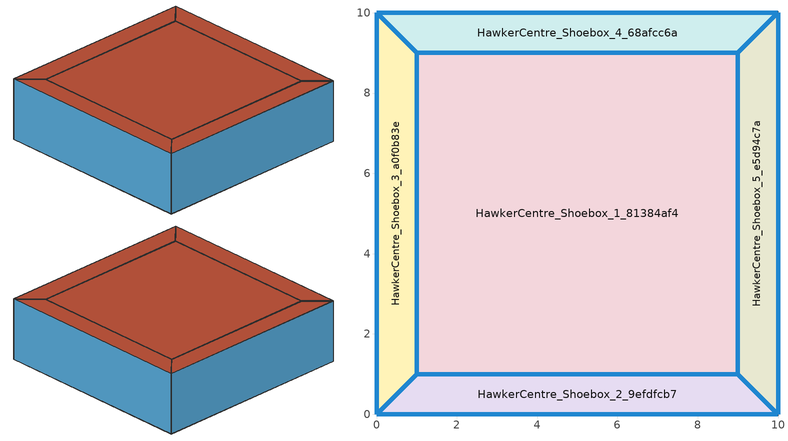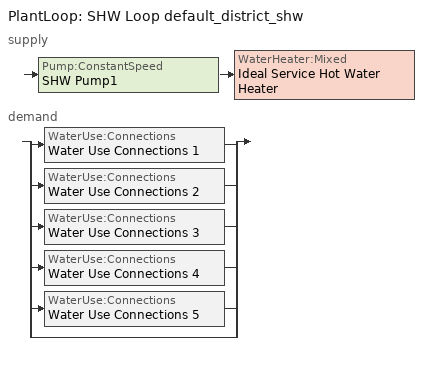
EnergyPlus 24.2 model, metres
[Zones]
HawkerCentre_Shoebox_1_81384af4
 floor ground (Generic Ground Slab): 9,9 9,1 1,1 1,9 z0
 wall outside (exterior_wall): 1,9 1,1 9,1 9,9 1,9 z0:3
 window (Generic Double Pane): 1,9 1,1 / 1,1 9,1 / 9,1 9,9 / 9,9 1,9 z0:3
 roof outside (exterior_roof): 1,9 1,1 9,1 9,9 z3
HawkerCentre_Shoebox_2_9efdfcb7
 floor ground (Generic Ground Slab): 9,1 10,0 0,0 1,1 z0
 wall outside (exterior_wall): 10,0 9,1 1,1 0,0 10,0 z0:3
 window (Generic Double Pane): 10,0 9,1 / 9,1 1,1 / 1,1 0,0 / 0,0 10,0 z0:3
 roof outside (exterior_roof): 0,0 10,0 9,1 1,1 z3
HawkerCentre_Shoebox_3_a0f0b83e
 floor ground (Generic Ground Slab): 0,10 1,9 1,1 0,0 z0
 wall outside (exterior_wall): 0,0 1,1 1,9 0,10 0,0 z0:3
 window (Generic Double Pane): 0,0 1,1 / 1,1 1,9 / 1,9 0,10 / 0,10 0,0 z0:3
 roof outside (exterior_roof): 0,10 0,0 1,1 1,9 z3
HawkerCentre_Shoebox_4_68afcc6a
 floor ground (Generic Ground Slab): 10,10 9,9 1,9 0,10 z0
 wall outside (exterior_wall): 0,10 1,9 9,9 10,10 0,10 z0:3
 window (Generic Double Pane): 0,10 1,9 / 1,9 9,9 / 9,9 10,10 / 10,10 0,10 z0:3
 roof outside (exterior_roof): 0,10 1,9 9,9 10,10 z3
HawkerCentre_Shoebox_5_e5d94c7a
 floor ground (Generic Ground Slab): 10,10 10,0 9,1 9,9 z0
 wall outside (exterior_wall): 10,10 9,9 9,1 10,0 10,10 z0:3
 window (Generic Double Pane): 10,10 9,9 / 9,9 9,1 / 9,1 10,0 / 10,0 10,10 z0:3
 roof outside (exterior_roof): 10,10 9,9 9,1 10,0 z3
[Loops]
PlantLoop 'SHW Loop default_district_shw'
 supply: Pump:ConstantSpeed 'SHW Pump1' > WaterHeater:Mixed 'Ideal Service Hot Water Heater'
 demand: split
  | WaterUse:Connections 'Water Use Connections 1'
  | WaterUse:Connections 'Water Use Connections 2'
  | WaterUse:Connections 'Water Use Connections 3'
  | WaterUse:Connections 'Water Use Connections 4'
  | WaterUse:Connections 'Water Use Connections 5'
  | bypass
[Building]
HawkerCentre Archetype: North Axis {deg}=0; Terrain=City; Solar Distribution=FullExteriorWithReflections
[Site:Location]
Site 1: Latitude {deg}=0; Longitude {deg}=0; Time Zone {hr}=0; Elevation {m}=0
[Site:WaterMainsTemperature]
Calculation Method=CorrelationFromWeatherFile
[SizingPeriod:DesignDay]
Singapore Heating Design Day 99.6% Condns DB: Month=1; Day of Month=21; Day Type=WinterDesignDay; Maximum Dry-Bulb Temperature {C}=23.6; Daily Dry-Bulb Temperature Range {deltaC}=0; Dry-Bulb Temperature Range Modifier Type=DefaultMultipliers; Humidity Condition Type=Wetbulb; Wetbulb or DewPoint at Maximum Dry-Bulb {C}=23.6; Barometric Pressure {Pa}=31000; Wind Speed {m/s}=1.8; Wind Direction {deg}=359; Rain Indicator=No; Snow Indicator=No; Daylight Saving Time Indicator=No; Solar Model Indicator=ASHRAEClearSky; Sky Clearness=0; Begin Environment Reset Mode=FullResetAtBeginEnvironment
[Material] Roughness=MediumRough; Thermal Absorptance=0.9
Name | Thickness {m} | Conductivity {W/m-K} | Density {kg/m3} | Specific Heat {J/kg-K} | Solar Absorptance | Visible Absorptance
Generic 50mm Insulation | 0.05 | 0.03 | 43 | 1210 | 0.7 | 0.7
Generic HW Concrete | 0.2 | 1.95 | 2240 | 900 | 0.8 | 0.8
roofs | 0.25 | 0.303 | 1280 | 840 | 0.7 | 0.7
walls | 0.125 | 0.303 | 1280 | 840 | 0.7 | 0.7
[WindowMaterial:Gas]
Generic Window Air Gap: Gas Type=Air; Thickness {m}=0.0127
[WindowMaterial:Glazing] Optical Data Type=SpectralAverage; Thickness {m}=0.006; Infrared Transmittance at Normal Incidence=0; Front Side Infrared Hemispherical Emissivity=0.84; Conductivity {W/m-K}=1; Dirt Correction Factor for Solar and Visible Transmittance=1; Solar Diffusing=No
Name | Solar Transmittance at Normal Incidence | Front Side Solar Reflectance at Normal Incidence | Back Side Solar Reflectance at Normal Incidence | Visible Transmittance at Normal Incidence | Front Side Visible Reflectance at Normal Incidence | Back Side Visible Reflectance at Normal Incidence | Back Side Infrared Hemispherical Emissivity
Generic Clear Glass | 0.77 | 0.07 | 0.07 | 0.88 | 0.08 | 0.08 | 0.84
Generic Low-e Glass | 0.45 | 0.36 | 0.36 | 0.71 | 0.21 | 0.21 | 0.047
[Construction]
exterior_roof: roofs
exterior_wall: walls
Generic Double Pane: Generic Low-e Glass, Generic Window Air Gap, Generic Clear Glass
Generic Ground Slab: Generic 50mm Insulation, Generic HW Concrete
[Zone] Multiplier=1; Ceiling Height {m}=3; Part of Total Floor Area=Yes
Name | Volume {m3}
HawkerCentre_Shoebox_1_81384af4 | 192
HawkerCentre_Shoebox_2_9efdfcb7; HawkerCentre_Shoebox_3_a0f0b83e; HawkerCentre_Shoebox_4_68afcc6a; HawkerCentre_Shoebox_5_e5d94c7a | 27
[Space] Space Type=HawkerCentre
Name | Zone
HawkerCentre_Shoebox_1_81384af4_Space | HawkerCentre_Shoebox_1_81384af4
HawkerCentre_Shoebox_2_9efdfcb7_Space | HawkerCentre_Shoebox_2_9efdfcb7
HawkerCentre_Shoebox_3_a0f0b83e_Space | HawkerCentre_Shoebox_3_a0f0b83e
HawkerCentre_Shoebox_4_68afcc6a_Space | HawkerCentre_Shoebox_4_68afcc6a
HawkerCentre_Shoebox_5_e5d94c7a_Space | HawkerCentre_Shoebox_5_e5d94c7a
[SpaceList]
HawkerCentre: HawkerCentre_Shoebox_5_e5d94c7a_Space, HawkerCentre_Shoebox_1_81384af4_Space, HawkerCentre_Shoebox_3_a0f0b83e_Space, HawkerCentre_Shoebox_2_9efdfcb7_Space, HawkerCentre_Shoebox_4_68afcc6a_Space
[Lights]
HawkerCentre Lighting: Zone or ZoneList or Space or SpaceList=HawkerCentre; Schedule=Building Occupancy; Design Level Calculation Method=Watts/Area; Watts per Floor Area {W/m2}=10; Return Air Fraction=0; Fraction Radiant=0.2; Fraction Visible=0.7; Fraction Replaceable=1
[People]
HawkerCentre People: Zone or ZoneList or Space or SpaceList=HawkerCentre; Number of People Schedule=Building Occupancy; Number of People Calculation Method=People/Area; People per Floor Area {person/m2}=0.666667; Fraction Radiant=0.3; Sensible Heat Fraction=0.7; Activity Level Schedule=Activity Level
[ElectricEquipment]
HawkerCentre Equipment: Zone or ZoneList or Space or SpaceList=HawkerCentre; Schedule=Building Occupancy; Design Level Calculation Method=Watts/Area; Watts per Floor Area {W/m2}=50; Fraction Latent=0; Fraction Radiant=0.5; Fraction Lost=0
[ZoneControl:Thermostat] Temperature Difference Between Cutout And Setpoint {deltaC}=0
Name | Zone or ZoneList | Control Type Schedule | Control 1
HawkerCentre_Shoebox_1_81384af4 Thermostat | HawkerCentre_Shoebox_1_81384af4 | HawkerCentre_Shoebox_1_81384af4 Thermostat Schedule | HawkerCentre Setpoint
HawkerCentre_Shoebox_2_9efdfcb7 Thermostat | HawkerCentre_Shoebox_2_9efdfcb7 | HawkerCentre_Shoebox_2_9efdfcb7 Thermostat Schedule | HawkerCentre Setpoint 1
HawkerCentre_Shoebox_3_a0f0b83e Thermostat | HawkerCentre_Shoebox_3_a0f0b83e | HawkerCentre_Shoebox_3_a0f0b83e Thermostat Schedule | HawkerCentre Setpoint 3
HawkerCentre_Shoebox_4_68afcc6a Thermostat | HawkerCentre_Shoebox_4_68afcc6a | HawkerCentre_Shoebox_4_68afcc6a Thermostat Schedule | HawkerCentre Setpoint 5
HawkerCentre_Shoebox_5_e5d94c7a Thermostat | HawkerCentre_Shoebox_5_e5d94c7a | HawkerCentre_Shoebox_5_e5d94c7a Thermostat Schedule | HawkerCentre Setpoint 7
[ThermostatSetpoint:DualSetpoint] Heating Setpoint Temperature Schedule=Heating Setpoint; Cooling Setpoint Temperature Schedule=Cooling Setpoint
HawkerCentre Setpoint; HawkerCentre Setpoint 1; HawkerCentre Setpoint 3; HawkerCentre Setpoint 5; HawkerCentre Setpoint 7
[ZoneControl:Humidistat]
HawkerCentre Setpoint: Zone=HawkerCentre_Shoebox_1_81384af4; Humidifying Relative Humidity Setpoint Schedule=HawkerCentre Setpoint_HumidSetp; Dehumidifying Relative Humidity Setpoint Schedule=HawkerCentre Setpoint_DeHumidSetp
[ZoneVentilation:WindandStackOpenArea] Opening Area Fraction Schedule=Fan On; Opening Effectiveness=Autocalculate; Height Difference {m}=0.749625; Discharge Coefficient for Opening=0.45; Minimum Indoor Temperature {C}=-100; Maximum Indoor Temperature {C}=100; Delta Temperature {deltaC}=-100; Minimum Outdoor Temperature {C}=-100; Maximum Outdoor Temperature {C}=100; Maximum Wind Speed {m/s}=40
Name | Zone or Space | Opening Area {m2} | Effective Angle {deg}
HawkerCentre_Shoebox_1_81384af4..Face0_Glz0_Opening | HawkerCentre_Shoebox_1_81384af4 | 23.976 | 270
HawkerCentre_Shoebox_1_81384af4..Face1_Glz0_Opening | HawkerCentre_Shoebox_1_81384af4 | 23.976 | 180
HawkerCentre_Shoebox_1_81384af4..Face2_Glz0_Opening | HawkerCentre_Shoebox_1_81384af4 | 23.976 | 90
HawkerCentre_Shoebox_1_81384af4..Face3_Glz0_Opening | HawkerCentre_Shoebox_1_81384af4 | 23.976 | 0
HawkerCentre_Shoebox_2_9efdfcb7..Face0_Glz0_Opening | HawkerCentre_Shoebox_2_9efdfcb7 | 4.2384 | 45
HawkerCentre_Shoebox_2_9efdfcb7..Face1_Glz0_Opening | HawkerCentre_Shoebox_2_9efdfcb7 | 23.976 | 0
HawkerCentre_Shoebox_2_9efdfcb7..Face2_Glz0_Opening | HawkerCentre_Shoebox_2_9efdfcb7 | 4.2384 | 315
HawkerCentre_Shoebox_2_9efdfcb7..Face3_Glz0_Opening | HawkerCentre_Shoebox_2_9efdfcb7 | 29.97 | 180
HawkerCentre_Shoebox_3_a0f0b83e..Face0_Glz0_Opening | HawkerCentre_Shoebox_3_a0f0b83e | 4.2384 | 135
HawkerCentre_Shoebox_3_a0f0b83e..Face1_Glz0_Opening | HawkerCentre_Shoebox_3_a0f0b83e | 23.976 | 90
HawkerCentre_Shoebox_3_a0f0b83e..Face2_Glz0_Opening | HawkerCentre_Shoebox_3_a0f0b83e | 4.2384 | 45
HawkerCentre_Shoebox_3_a0f0b83e..Face3_Glz0_Opening | HawkerCentre_Shoebox_3_a0f0b83e | 29.97 | 270
HawkerCentre_Shoebox_4_68afcc6a..Face0_Glz0_Opening | HawkerCentre_Shoebox_4_68afcc6a | 4.2384 | 225
HawkerCentre_Shoebox_4_68afcc6a..Face1_Glz0_Opening | HawkerCentre_Shoebox_4_68afcc6a | 23.976 | 180
HawkerCentre_Shoebox_4_68afcc6a..Face2_Glz0_Opening | HawkerCentre_Shoebox_4_68afcc6a | 4.2384 | 135
HawkerCentre_Shoebox_4_68afcc6a..Face3_Glz0_Opening | HawkerCentre_Shoebox_4_68afcc6a | 29.97 | 0
HawkerCentre_Shoebox_5_e5d94c7a..Face0_Glz0_Opening | HawkerCentre_Shoebox_5_e5d94c7a | 4.2384 | 315
HawkerCentre_Shoebox_5_e5d94c7a..Face1_Glz0_Opening | HawkerCentre_Shoebox_5_e5d94c7a | 23.976 | 270
HawkerCentre_Shoebox_5_e5d94c7a..Face2_Glz0_Opening | HawkerCentre_Shoebox_5_e5d94c7a | 4.2384 | 225
HawkerCentre_Shoebox_5_e5d94c7a..Face3_Glz0_Opening | HawkerCentre_Shoebox_5_e5d94c7a | 29.97 | 90
[ZoneVentilation:DesignFlowRate] Schedule=Fan On; Design Flow Rate Calculation Method=Flow/Zone; Design Flow Rate {m3/s}=6; Flow Rate per Floor Area {m3/s-m2}=0; Flow Rate per Person {m3/s-person}=0; Air Changes per Hour {1/hr}=0; Ventilation Type=Exhaust; Fan Pressure Rise {Pa}=60; Fan Total Efficiency=0.7; Constant Term Coefficient=0.606; Temperature Term Coefficient=0.03636; Velocity Term Coefficient=0.1177; Velocity Squared Term Coefficient=0; Minimum Indoor Temperature {C}=-100; Maximum Indoor Temperature {C}=100; Delta Temperature {deltaC}=-100; Minimum Outdoor Temperature {C}=-100; Maximum Outdoor Temperature {C}=100; Maximum Wind Speed {m/s}=40
Name | Zone or ZoneList or Space or SpaceList
VentilationFan_95324117..HawkerCentre_Shoebox_1_81384af4 | HawkerCentre_Shoebox_1_81384af4
VentilationFan_2f5b7853..HawkerCentre_Shoebox_2_9efdfcb7 | HawkerCentre_Shoebox_2_9efdfcb7
VentilationFan_e1e05fb7..HawkerCentre_Shoebox_3_a0f0b83e | HawkerCentre_Shoebox_3_a0f0b83e
VentilationFan_56d3969c..HawkerCentre_Shoebox_4_68afcc6a | HawkerCentre_Shoebox_4_68afcc6a
VentilationFan_56588c58..HawkerCentre_Shoebox_5_e5d94c7a | HawkerCentre_Shoebox_5_e5d94c7a
[ZoneHVAC:IdealLoadsAirSystem] Maximum Heating Supply Air Temperature {C}=50; Minimum Cooling Supply Air Temperature {C}=13; Heating Limit=LimitCapacity; Maximum Sensible Heating Capacity {W}=Autosize; Cooling Limit=LimitFlowRateAndCapacity; Maximum Cooling Air Flow Rate {m3/s}=Autosize; Maximum Total Cooling Capacity {W}=Autosize; Heating Availability Schedule=All Off; Cooling Availability Schedule=All Off; Dehumidification Control Type=Humidistat; Humidification Control Type=Humidistat; Design Specification Outdoor Air Object=HawkerCentre Ventilation; Demand Controlled Ventilation Type=OccupancySchedule; Outdoor Air Economizer Type=NoEconomizer; Heat Recovery Type=Enthalpy; Sensible Heat Recovery Effectiveness=0.7; Latent Heat Recovery Effectiveness=0.65
HawkerCentre_Shoebox_1_81384af4 Ideal Loads Air System; HawkerCentre_Shoebox_2_9efdfcb7 Ideal Loads Air System; HawkerCentre_Shoebox_3_a0f0b83e Ideal Loads Air System; HawkerCentre_Shoebox_4_68afcc6a Ideal Loads Air System; HawkerCentre_Shoebox_5_e5d94c7a Ideal Loads Air System
[DesignSpecification:OutdoorAir]
HawkerCentre Ventilation: Outdoor Air Method=Sum; Outdoor Air Flow per Person {m3/s-person}=0; Outdoor Air Flow per Zone Floor Area {m3/s-m2}=0; Outdoor Air Flow per Zone {m3/s}=0; Outdoor Air Flow Air Changes per Hour {1/hr}=10
[Zone equipment]
HawkerCentre_Shoebox_1_81384af4: HawkerCentre_Shoebox_1_81384af4 Ideal Loads Air System
HawkerCentre_Shoebox_2_9efdfcb7: HawkerCentre_Shoebox_2_9efdfcb7 Ideal Loads Air System
HawkerCentre_Shoebox_3_a0f0b83e: HawkerCentre_Shoebox_3_a0f0b83e Ideal Loads Air System
HawkerCentre_Shoebox_4_68afcc6a: HawkerCentre_Shoebox_4_68afcc6a Ideal Loads Air System
HawkerCentre_Shoebox_5_e5d94c7a: HawkerCentre_Shoebox_5_e5d94c7a Ideal Loads Air System
[Sizing:Zone] Zone Cooling Design Supply Air Temperature Input Method=SupplyAirTemperature; Zone Cooling Design Supply Air Temperature {C}=14; Zone Cooling Design Supply Air Temperature Difference {deltaC}=11.11; Zone Heating Design Supply Air Temperature Input Method=SupplyAirTemperature; Zone Heating Design Supply Air Temperature {C}=40; Zone Heating Design Supply Air Temperature Difference {deltaC}=11.11; Zone Cooling Design Supply Air Humidity Ratio {kgWater/kgDryAir}=0.0085; Zone Heating Design Supply Air Humidity Ratio {kgWater/kgDryAir}=0.008; Cooling Design Air Flow Method=DesignDay; Cooling Design Air Flow Rate {m3/s}=0; Cooling Minimum Air Flow per Zone Floor Area {m3/s-m2}=0.000762; Cooling Minimum Air Flow {m3/s}=0; Cooling Minimum Air Flow Fraction=0; Heating Design Air Flow Method=DesignDay; Heating Design Air Flow Rate {m3/s}=0; Heating Maximum Air Flow per Zone Floor Area {m3/s-m2}=0.002032; Heating Maximum Air Flow {m3/s}=0.141576; Heating Maximum Air Flow Fraction=0.3; Account for Dedicated Outdoor Air System=No; Zone Load Sizing Method=Sensible Load Only No Latent Load; Zone Latent Cooling Design Supply Air Humidity Ratio Input Method=HumidityRatioDifference; Zone Cooling Design Supply Air Humidity Ratio Difference {kgWater/kgDryAir}=0.005; Zone Latent Heating Design Supply Air Humidity Ratio Input Method=HumidityRatioDifference; Zone Humidification Design Supply Air Humidity Ratio Difference {kgWater/kgDryAir}=0.005
Name | Design Specification Outdoor Air Object
HawkerCentre_Shoebox_1_81384af4 | HawkerCentre_Shoebox_1_81384af4 DSOA Space List
HawkerCentre_Shoebox_2_9efdfcb7 | HawkerCentre_Shoebox_2_9efdfcb7 DSOA Space List
HawkerCentre_Shoebox_3_a0f0b83e | HawkerCentre_Shoebox_3_a0f0b83e DSOA Space List
HawkerCentre_Shoebox_4_68afcc6a | HawkerCentre_Shoebox_4_68afcc6a DSOA Space List
HawkerCentre_Shoebox_5_e5d94c7a | HawkerCentre_Shoebox_5_e5d94c7a DSOA Space List
[DesignSpecification:OutdoorAir:SpaceList] Space 1 Design Specification Outdoor Air Object=HawkerCentre Ventilation
Name | Space 1
HawkerCentre_Shoebox_1_81384af4 DSOA Space List | HawkerCentre_Shoebox_1_81384af4_Space
HawkerCentre_Shoebox_2_9efdfcb7 DSOA Space List | HawkerCentre_Shoebox_2_9efdfcb7_Space
HawkerCentre_Shoebox_3_a0f0b83e DSOA Space List | HawkerCentre_Shoebox_3_a0f0b83e_Space
HawkerCentre_Shoebox_4_68afcc6a DSOA Space List | HawkerCentre_Shoebox_4_68afcc6a_Space
HawkerCentre_Shoebox_5_e5d94c7a DSOA Space List | HawkerCentre_Shoebox_5_e5d94c7a_Space
[PlantLoop]
SHW Loop default_district_shw: Fluid Type=Water; Plant Equipment Operation Scheme=SHW Loop default_district_shw Operation Schemes; Maximum Loop Temperature {C}=60; Minimum Loop Temperature {C}=10; Maximum Loop Flow Rate {m3/s}=Autosize; Minimum Loop Flow Rate {m3/s}=0; Plant Loop Volume {m3}=Autocalculate; Load Distribution Scheme=Optimal; Plant Loop Demand Calculation Scheme=SingleSetpoint; Common Pipe Simulation=None
[Sizing:Plant]
SHW Loop default_district_shw: Loop Type=Heating; Design Loop Exit Temperature {C}=60; Loop Design Temperature Difference {deltaC}=5; Sizing Option=NonCoincident; Zone Timesteps in Averaging Window=1; Coincident Sizing Factor Mode=None
[Pump:ConstantSpeed]
SHW Pump1: Design Flow Rate {m3/s}=Autosize; Design Pump Head {Pa}=29891; Design Power Consumption {W}=Autosize; Motor Efficiency=0.9; Fraction of Motor Inefficiencies to Fluid Stream=0; Pump Control Type=Intermittent; Design Power Sizing Method=PowerPerFlowPerPressure; Design Electric Power per Unit Flow Rate {W/(m3/s)}=348701.1; Design Shaft Power per Unit Flow Rate per Unit Head {W/((m3/s)-Pa)}=1.28205
[WaterHeater:Mixed]
Ideal Service Hot Water Heater: Tank Volume {m3}=0; Setpoint Temperature Schedule=Schedule Ruleset 2; Deadband Temperature Difference {deltaC}=2; Maximum Temperature Limit {C}=82.22; Heater Control Type=Modulate; Heater Maximum Capacity {W}=1000000; Heater Ignition Minimum Flow Rate {m3/s}=0; Heater Ignition Delay {s}=0; Heater Fuel Type=DistrictHeatingWater; Heater Thermal Efficiency=1; Off Cycle Parasitic Fuel Consumption Rate {W}=20; Off Cycle Parasitic Fuel Type=DistrictHeatingWater; Off Cycle Parasitic Heat Fraction to Tank=0.8; On Cycle Parasitic Fuel Consumption Rate {W}=0; On Cycle Parasitic Fuel Type=DistrictHeatingWater; On Cycle Parasitic Heat Fraction to Tank=0; Ambient Temperature Indicator=Schedule; Ambient Temperature Schedule=22C Ambient Condition; Off Cycle Loss Coefficient to Ambient Temperature {W/K}=0; Off Cycle Loss Fraction to Zone=1; On Cycle Loss Coefficient to Ambient Temperature {W/K}=0; On Cycle Loss Fraction to Zone=1; Use Side Effectiveness=1; Source Side Effectiveness=1; Use Side Design Flow Rate {m3/s}=Autosize; Source Side Design Flow Rate {m3/s}=Autosize; Indirect Water Heating Recovery Time {hr}=1.5; Source Side Flow Control Mode=IndirectHeatPrimarySetpoint
[WaterHeater:Sizing]
Ideal Service Hot Water Heater: Design Mode=PeakDraw; Time Storage Can Meet Peak Draw {hr}=0.538503; Time for Tank Recovery {hr}=0; Nominal Tank Volume for Autosizing Plant Connections {m3}=1
[WaterUse:Connections] Hot Water Supply Temperature Schedule=60.0C Hot Water; Drain Water Heat Exchanger Type=None; Drain Water Heat Exchanger Destination=Plant
Name | Water Use Equipment 1
Water Use Connections 1 | HawkerCentre Hot Water..HawkerCentre_Shoebox_1_81384af4
Water Use Connections 2 | HawkerCentre Hot Water..HawkerCentre_Shoebox_2_9efdfcb7
Water Use Connections 3 | HawkerCentre Hot Water..HawkerCentre_Shoebox_3_a0f0b83e
Water Use Connections 4 | HawkerCentre Hot Water..HawkerCentre_Shoebox_4_68afcc6a
Water Use Connections 5 | HawkerCentre Hot Water..HawkerCentre_Shoebox_5_e5d94c7a
[WaterUse:Equipment] Flow Rate Fraction Schedule=Building Occupancy; Target Temperature Schedule=60.0C Hot Water; Sensible Fraction Schedule=0.2 Hot Water Sensible Fraction; Latent Fraction Schedule=0.05 Hot Water Latent Fraction
Name | Peak Flow Rate {m3/s} | Zone
HawkerCentre Hot Water..HawkerCentre_Shoebox_1_81384af4 | 8.62103e-06 | HawkerCentre_Shoebox_1_81384af4
HawkerCentre Hot Water..HawkerCentre_Shoebox_2_9efdfcb7 | 1.21233e-06 | HawkerCentre_Shoebox_2_9efdfcb7
HawkerCentre Hot Water..HawkerCentre_Shoebox_3_a0f0b83e | 1.21233e-06 | HawkerCentre_Shoebox_3_a0f0b83e
HawkerCentre Hot Water..HawkerCentre_Shoebox_4_68afcc6a | 1.21233e-06 | HawkerCentre_Shoebox_4_68afcc6a
HawkerCentre Hot Water..HawkerCentre_Shoebox_5_e5d94c7a | 1.21233e-06 | HawkerCentre_Shoebox_5_e5d94c7a
[PlantEquipmentOperationSchemes]
SHW Loop default_district_shw Operation Schemes: Control Scheme 1=SHW Loop default_district_shw Heating Operation Scheme; Control Scheme 1 Schedule=Always On Discrete
[PlantEquipmentOperation:HeatingLoad]
SHW Loop default_district_shw Heating Operation Scheme: Load Range 1 Lower Limit {W}=0; Load Range 1 Upper Limit {W}=1000000000; Range 1 Equipment List=SHW Loop default_district_shw Heating Equipment List
[PlantEquipmentList]
SHW Loop default_district_shw Heating Equipment List: Ideal Service Hot Water Heater
[SetpointManager:Scheduled]
Setpoint Manager Scheduled 1: Control Variable=Temperature; Schedule=60C Hot Water
[Schedule:Day:Interval]
Building Occupancy_Sunday; Building Occupancy_Saturday_SmrDsn_WntrDsn 1; Building Occupancy_Hol 1: No, 06:00, 0, 07:00, 0.02, 08:00, 0.06, 09:00, 0.17, 10:00, 0.2, 11:00, 0.25, 12:00, 0.3, 13:00, 0.34, 14:00, 0.28, 15:00, 0.26, 16:00, 0.05, 17:00, 0.02, 19:00, 0.37, 20:00, 0.56, 21:00, 0.41, 22:00, 0.24, 23:00, 0.08, 24:00, 0
Schedule Day 1: No, 06:00, 0, 07:00, 0.05, 08:00, 0.21, 09:00, 0.25, 10:00, 0.32, 11:00, 0.47, 12:00, 0.56, 13:00, 0.63, 14:00, 0.52, 15:00, 0.43, 16:00, 0.35, 17:00, 0.37, 18:00, 0.45, 19:00, 0.59, 20:00, 0.65, 21:00, 0.56, 22:00, 0.36, 23:00, 0.19, 24:00, 0
Schedule Day 2; Building Occupancy_Saturday_SmrDsn 1: No, 06:00, 0, 07:00, 0.02, 08:00, 0.07, 09:00, 0.26, 10:00, 0.3, 11:00, 0.44, 12:00, 0.59, 13:00, 0.45, 14:00, 0.42, 15:00, 0.32, 16:00, 0.31, 17:00, 0.36, 18:00, 0.61, 19:00, 0.7, 20:00, 0.81, 21:00, 0.62, 22:00, 0.51, 23:00, 0.32, 24:00, 0
Activity Level_Day Schedule: No, 24:00, 120
Heating Setpoint_Day Schedule: No, 24:00, 20
Cooling Setpoint_Day Schedule: No, 24:00, 29
HawkerCentre Setpoint_HumidSetp_Day Schedule: No, 24:00, 40
HawkerCentre Setpoint_DeHumidSetp_Day Schedule: No, 24:00, 70
Fan On_Day Schedule: No, 06:00, 0, 23:00, 1, 24:00, 0
All Off_Day Schedule: No, 24:00, 0
Schedule Day 3; Schedule Day 6; Schedule Day 8: No, 24:00, 60
Schedule Day 4: No, 24:00, 0.2
Schedule Day 5: No, 24:00, 0.05
Schedule Day 9: No, 24:00, 22
[Schedule:Week:Daily]
Building Occupancy Week Rule - Jan1-Dec31: Building Occupancy_Sunday, Schedule Day 1, Schedule Day 1, Schedule Day 1, Schedule Day 1, Schedule Day 1, Schedule Day 2, Building Occupancy_Hol 1, Building Occupancy_Saturday_SmrDsn 1, Building Occupancy_Saturday_SmrDsn_WntrDsn 1, Building Occupancy_Sunday, Building Occupancy_Sunday
Activity Level Week Rule - Jan1-Dec31: Activity Level_Day Schedule, Activity Level_Day Schedule, Activity Level_Day Schedule, Activity Level_Day Schedule, Activity Level_Day Schedule, Activity Level_Day Schedule, Activity Level_Day Schedule, Activity Level_Day Schedule, Activity Level_Day Schedule, Activity Level_Day Schedule, Activity Level_Day Schedule, Activity Level_Day Schedule
Heating Setpoint Week Rule - Jan1-Dec31: Heating Setpoint_Day Schedule, Heating Setpoint_Day Schedule, Heating Setpoint_Day Schedule, Heating Setpoint_Day Schedule, Heating Setpoint_Day Schedule, Heating Setpoint_Day Schedule, Heating Setpoint_Day Schedule, Heating Setpoint_Day Schedule, Heating Setpoint_Day Schedule, Heating Setpoint_Day Schedule, Heating Setpoint_Day Schedule, Heating Setpoint_Day Schedule
Cooling Setpoint Week Rule - Jan1-Dec31: Cooling Setpoint_Day Schedule, Cooling Setpoint_Day Schedule, Cooling Setpoint_Day Schedule, Cooling Setpoint_Day Schedule, Cooling Setpoint_Day Schedule, Cooling Setpoint_Day Schedule, Cooling Setpoint_Day Schedule, Cooling Setpoint_Day Schedule, Cooling Setpoint_Day Schedule, Cooling Setpoint_Day Schedule, Cooling Setpoint_Day Schedule, Cooling Setpoint_Day Schedule
HawkerCentre Setpoint_HumidSetp Week Rule - Jan1-Dec31: HawkerCentre Setpoint_HumidSetp_Day Schedule, HawkerCentre Setpoint_HumidSetp_Day Schedule, HawkerCentre Setpoint_HumidSetp_Day Schedule, HawkerCentre Setpoint_HumidSetp_Day Schedule, HawkerCentre Setpoint_HumidSetp_Day Schedule, HawkerCentre Setpoint_HumidSetp_Day Schedule, HawkerCentre Setpoint_HumidSetp_Day Schedule, HawkerCentre Setpoint_HumidSetp_Day Schedule, HawkerCentre Setpoint_HumidSetp_Day Schedule, HawkerCentre Setpoint_HumidSetp_Day Schedule, HawkerCentre Setpoint_HumidSetp_Day Schedule, HawkerCentre Setpoint_HumidSetp_Day Schedule
HawkerCentre Setpoint_DeHumidSetp Week Rule - Jan1-Dec31: HawkerCentre Setpoint_DeHumidSetp_Day Schedule, HawkerCentre Setpoint_DeHumidSetp_Day Schedule, HawkerCentre Setpoint_DeHumidSetp_Day Schedule, HawkerCentre Setpoint_DeHumidSetp_Day Schedule, HawkerCentre Setpoint_DeHumidSetp_Day Schedule, HawkerCentre Setpoint_DeHumidSetp_Day Schedule, HawkerCentre Setpoint_DeHumidSetp_Day Schedule, HawkerCentre Setpoint_DeHumidSetp_Day Schedule, HawkerCentre Setpoint_DeHumidSetp_Day Schedule, HawkerCentre Setpoint_DeHumidSetp_Day Schedule, HawkerCentre Setpoint_DeHumidSetp_Day Schedule, HawkerCentre Setpoint_DeHumidSetp_Day Schedule
Fan On Week Rule - Jan1-Dec31: Fan On_Day Schedule, Fan On_Day Schedule, Fan On_Day Schedule, Fan On_Day Schedule, Fan On_Day Schedule, Fan On_Day Schedule, Fan On_Day Schedule, Fan On_Day Schedule, Fan On_Day Schedule, Fan On_Day Schedule, Fan On_Day Schedule, Fan On_Day Schedule
All Off Week Rule - Jan1-Dec31: All Off_Day Schedule, All Off_Day Schedule, All Off_Day Schedule, All Off_Day Schedule, All Off_Day Schedule, All Off_Day Schedule, All Off_Day Schedule, All Off_Day Schedule, All Off_Day Schedule, All Off_Day Schedule, All Off_Day Schedule, All Off_Day Schedule
0.05 Hot Water Latent Fraction Week Rule - Jan1-Dec31: Schedule Day 5, Schedule Day 5, Schedule Day 5, Schedule Day 5, Schedule Day 5, Schedule Day 5, Schedule Day 5, Schedule Day 5, Schedule Day 5, Schedule Day 5, Schedule Day 5, Schedule Day 5
0.2 Hot Water Sensible Fraction Week Rule - Jan1-Dec31: Schedule Day 4, Schedule Day 4, Schedule Day 4, Schedule Day 4, Schedule Day 4, Schedule Day 4, Schedule Day 4, Schedule Day 4, Schedule Day 4, Schedule Day 4, Schedule Day 4, Schedule Day 4
22C Ambient Condition Week Rule - Jan1-Dec31: Schedule Day 9, Schedule Day 9, Schedule Day 9, Schedule Day 9, Schedule Day 9, Schedule Day 9, Schedule Day 9, Schedule Day 9, Schedule Day 9, Schedule Day 9, Schedule Day 9, Schedule Day 9
60.0C Hot Water Week Rule - Jan1-Dec31: Schedule Day 3, Schedule Day 3, Schedule Day 3, Schedule Day 3, Schedule Day 3, Schedule Day 3, Schedule Day 3, Schedule Day 3, Schedule Day 3, Schedule Day 3, Schedule Day 3, Schedule Day 3
60C Hot Water Week Rule - Jan1-Dec31: Schedule Day 6, Schedule Day 6, Schedule Day 6, Schedule Day 6, Schedule Day 6, Schedule Day 6, Schedule Day 6, Schedule Day 6, Schedule Day 6, Schedule Day 6, Schedule Day 6, Schedule Day 6
Schedule Ruleset 2 Week Rule - Jan1-Dec31: Schedule Day 8, Schedule Day 8, Schedule Day 8, Schedule Day 8, Schedule Day 8, Schedule Day 8, Schedule Day 8, Schedule Day 8, Schedule Day 8, Schedule Day 8, Schedule Day 8, Schedule Day 8
[Schedule:Year]
Building Occupancy: Building Occupancy Week Rule - Jan1-Dec31, 1, 1, 12, 31
Activity Level: Activity Level Week Rule - Jan1-Dec31, 1, 1, 12, 31
Heating Setpoint: Heating Setpoint Week Rule - Jan1-Dec31, 1, 1, 12, 31
Cooling Setpoint: Cooling Setpoint Week Rule - Jan1-Dec31, 1, 1, 12, 31
HawkerCentre Setpoint_HumidSetp: HawkerCentre Setpoint_HumidSetp Week Rule - Jan1-Dec31, 1, 1, 12, 31
HawkerCentre Setpoint_DeHumidSetp: HawkerCentre Setpoint_DeHumidSetp Week Rule - Jan1-Dec31, 1, 1, 12, 31
Fan On: Fan On Week Rule - Jan1-Dec31, 1, 1, 12, 31
All Off: All Off Week Rule - Jan1-Dec31, 1, 1, 12, 31
0.05 Hot Water Latent Fraction: 0.05 Hot Water Latent Fraction Week Rule - Jan1-Dec31, 1, 1, 12, 31
0.2 Hot Water Sensible Fraction: 0.2 Hot Water Sensible Fraction Week Rule - Jan1-Dec31, 1, 1, 12, 31
22C Ambient Condition: 22C Ambient Condition Week Rule - Jan1-Dec31, 1, 1, 12, 31
60.0C Hot Water: 60.0C Hot Water Week Rule - Jan1-Dec31, 1, 1, 12, 31
60C Hot Water: 60C Hot Water Week Rule - Jan1-Dec31, 1, 1, 12, 31
Schedule Ruleset 2: Schedule Ruleset 2 Week Rule - Jan1-Dec31, 1, 1, 12, 31
[Schedule:Compact]
HawkerCentre_Shoebox_1_81384af4 Thermostat Schedule; HawkerCentre_Shoebox_2_9efdfcb7 Thermostat Schedule; HawkerCentre_Shoebox_3_a0f0b83e Thermostat Schedule; HawkerCentre_Shoebox_4_68afcc6a Thermostat Schedule; HawkerCentre_Shoebox_5_e5d94c7a Thermostat Schedule: Through: 12/31, For: AllDays, Until: 24:00, 4
[Schedule:Constant]
Always On Discrete: OnOff, 1
